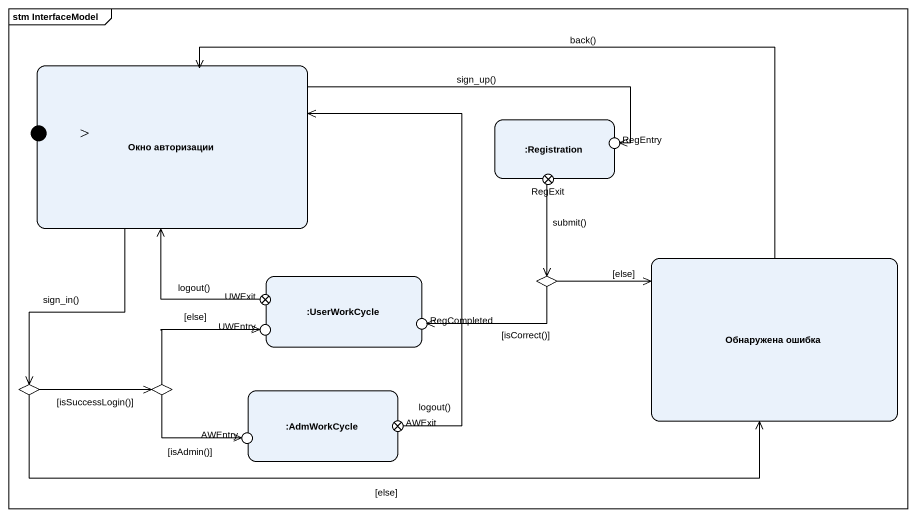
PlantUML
@startuml
mainframe stm InterfaceModel
hide empty description
state "Окно авторизации" as Окно_авторизации
state ":Registration" as Registration
state RegEntry <<choice>>
state RegExit <<choice>>
state "Обнаружена ошибка" as Обнаружена_ошибка
state UWExit <<choice>>
state ":UserWorkCycle" as UserWorkCycle
state choice1 <<choice>>
state UWEntry <<choice>>
state RegCompleted <<choice>>
state choice2 <<choice>>
state choice3 <<choice>>
state ":AdmWorkCycle" as AdmWorkCycle
state AWEntry <<choice>>
state AWExit <<choice>>
[*] -right-> Окно_авторизации
Окно_авторизации -right-> RegEntry : sign_up()
Окно_авторизации --> choice2 : sign_in()
RegExit --> choice1 : submit()
Обнаружена_ошибка -left-> Окно_авторизации : back()
UWExit -up-> Окно_авторизации : logout()
choice1 -right-> Обнаружена_ошибка : [else]
choice1 -left-> RegCompleted : [isCorrect()]
choice2 -right-> Обнаружена_ошибка : [else]
choice2 -right-> choice3 : [isSuccessLogin()]
choice3 -right-> UWEntry : [else]
choice3 -right-> AWEntry : [isAdmin()]
AWExit -up-> Окно_авторизации : logout()
@enduml
